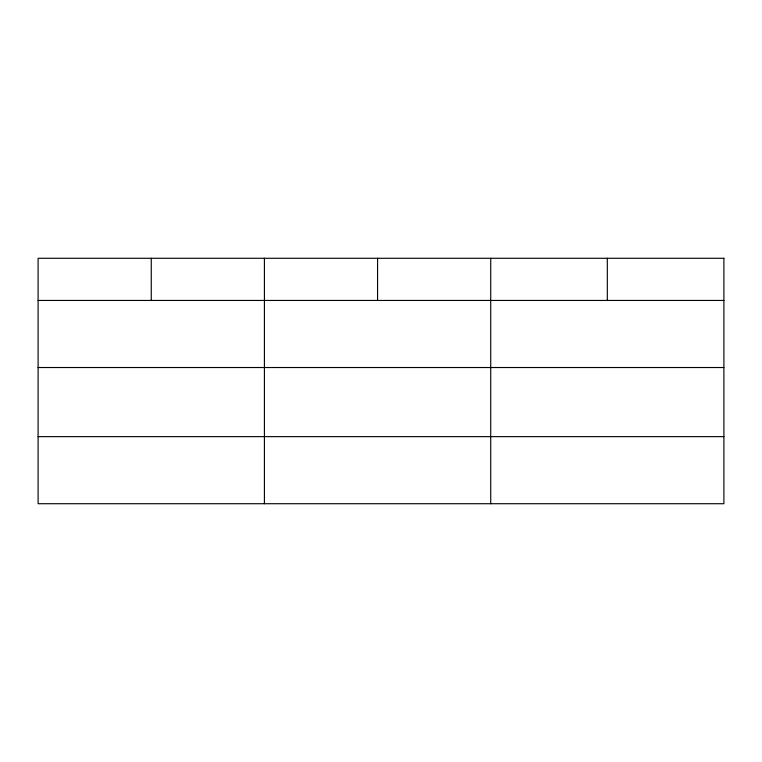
<?xml version="1.0" encoding="UTF-8"?>
<svg xmlns="http://www.w3.org/2000/svg" width="762" height="762" viewBox="0 0 762 762"><rect width="100%" height="100%" fill="white"/><g stroke="black" fill="none" stroke-linecap="round" stroke-linejoin="round"><path stroke-width="1.14" d="M38.1 300.447L723.9 300.447M38.1 367.522L723.9 367.522M38.1 436.636L723.9 436.636M607.314 258.28L607.314 300.447M490.728 258.28L490.728 503.72M377.571 258.28L377.571 300.447M264.414 258.28L264.414 503.72M151.257 258.28L151.257 300.447M723.9 258.28L38.1 258.28L38.1 503.72L723.9 503.72L723.9 258.28"/></g></svg>
